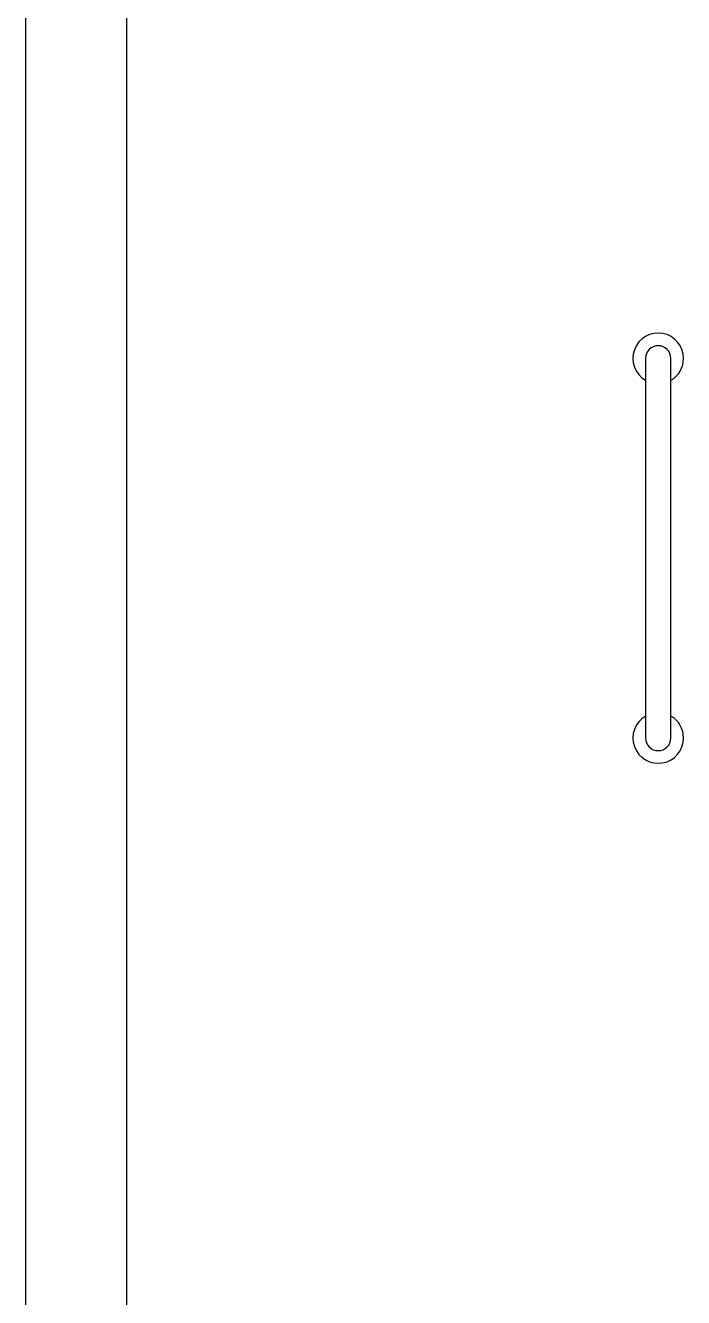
# Model space of a CAD drawing. Extents: x -681219 to -550379, y -242630 to -158199.
# Drawn here: x -576962.8 to -576754.8, y -224653.6 to -224251.5 of the extents above; entities that cross this region are included whole.
import ezdxf

# ---------------------------------------------------------------- set-up
doc = ezdxf.new("R2010")
doc.units = 0
doc.header["$LTSCALE"] = 1000
doc.linetypes.add('C2', pattern=[17, 14, -1, 1, -1])
for name, color, linetype in [('GZDH011003011', 7, 'CONTINUOUS'), ('GZDH011032261', 7, 'CONTINUOUS'), ('Q02990160', 7, 'CONTINUOUS'), ('中心线', 4, 'C2')]:
    doc.layers.add(name, color=color, linetype=linetype)

# ---------------------------------------------------------------- blocks, each defined once
blk = doc.blocks.new('fushitu')
at = {"layer": 'GZDH011003011', "color": 7, "linetype": 'Continuous'}
blk.add_line((2000, 1800), (2000, -1800), dxfattribs=at)
blk.add_line((2000, 1800), (2000, -1800), dxfattribs=at)
at = {"layer": 'GZDH011032261', "color": 7, "linetype": 'Continuous'}
blk.add_line((2032, -1064.5), (2032, -535.5), dxfattribs=at)
at = {"layer": 'Q02990160', "color": 7, "linetype": 'Continuous'}
for p, q in [((2196, -740), (2196, -754)), ((2204, -754), (2204, -740)), ((2196, -754), (2196, -846)), ((2204, -846), (2204, -754)), ((2196, -846), (2196, -860)), ((2204, -860), (2204, -846))]:
    blk.add_line(p, q, dxfattribs=at)
for centre, radius, start, end in [((2200, -740), 8, 0, 240), ((2200, -740), 4, 0, 180), ((2200, -740), 8, 300, 0), ((2200, -860), 8, 120, 0), ((2200, -860), 8, 0, 60), ((2200, -860), 4, 180, 0)]:
    blk.add_arc(centre, radius, start, end, dxfattribs=at)

msp = doc.modelspace()

# ---------------------------------------------------------------- block references
at = {"layer": '中心线'}
msp.add_blockref('fushitu', (-578962.82, -223616.6983), dxfattribs=at)

doc.saveas('drawing.dxf')
